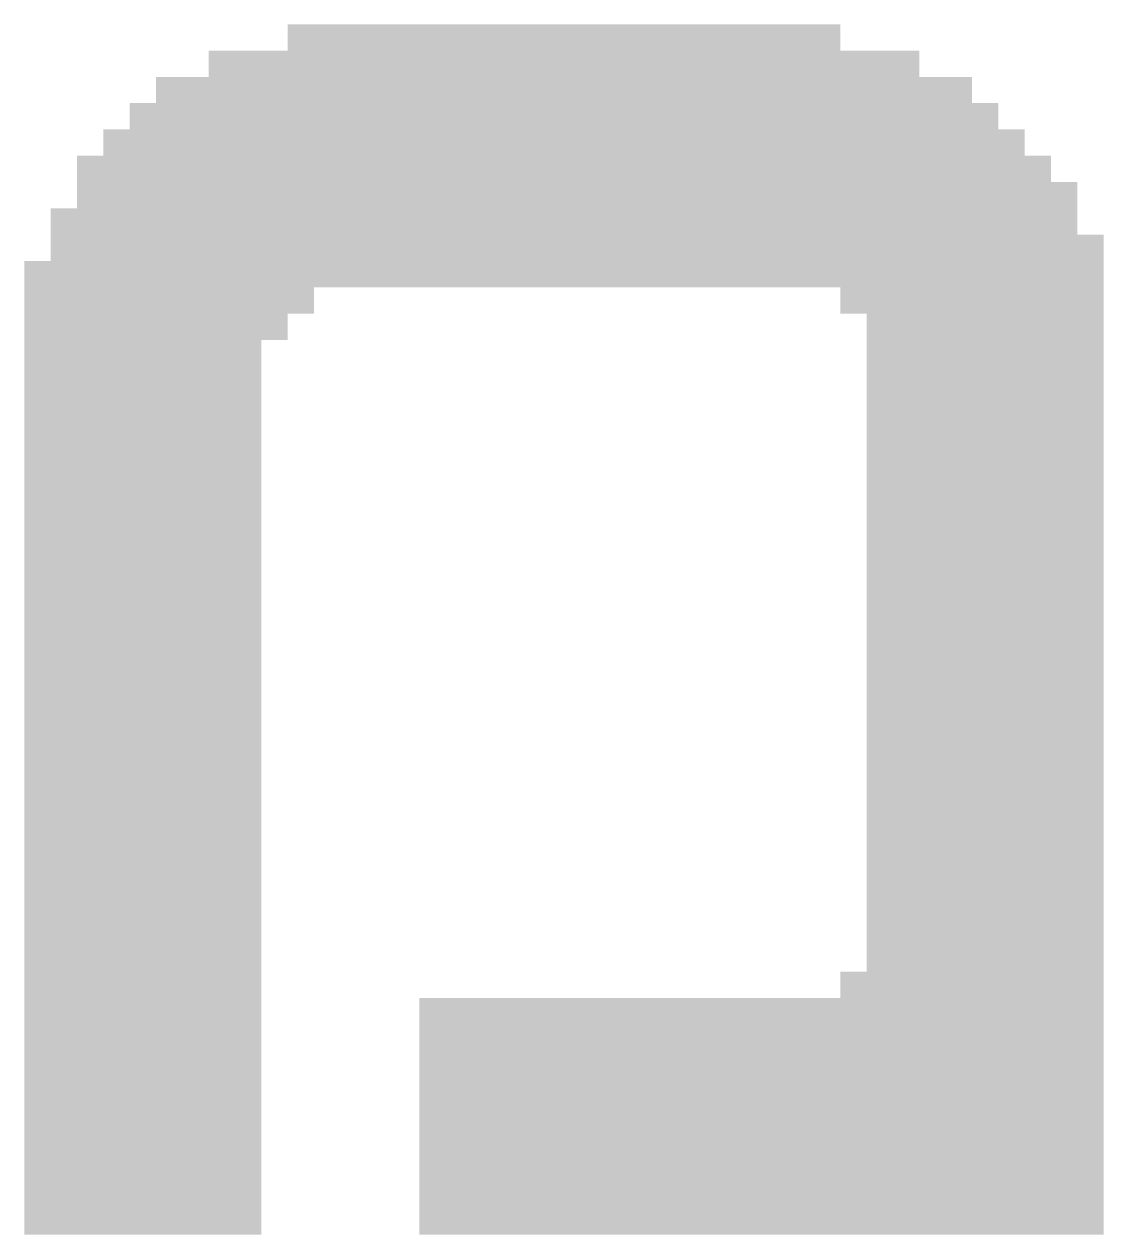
# Model space of a CAD drawing. Extents: x -33.1 to 40.1, y -20.3 to 20.1.
# Drawn here: x 35.481 to 36.523, y -15.498 to -14.329 of the extents above; entities that cross this region are included whole.
import ezdxf

# ---------------------------------------------------------------- set-up
doc = ezdxf.new("R2010")
doc.units = 0
doc.layers.add('21', color=253, linetype='CONTINUOUS')

# ---------------------------------------------------------------- blocks, each defined once
blk = doc.blocks.new('RECT')
blk.add_solid([(-0.5, -0.5), (0.5, -0.5), (-0.5, 0.5), (0.5, 0.5)])

msp = doc.modelspace()

# ---------------------------------------------------------------- block references
at = {"layer": '21', "xscale": 0.0254, "yscale": 0.0254, "rotation": 90}
for p in [(35.7478, -14.3422), (35.7732, -14.3422), (35.7986, -14.3422), (35.824, -14.3422), (35.8494, -14.3422), (35.8748, -14.3422), (35.9002, -14.3422), (35.9256, -14.3422), (35.951, -14.3422), (35.9764, -14.3422), (36.0018, -14.3422), (36.0272, -14.3422), (36.0526, -14.3422), (36.078, -14.3422), (36.1034, -14.3422), (36.1288, -14.3422), (36.1542, -14.3422), (36.1796, -14.3422), (36.205, -14.3422), (36.2304, -14.3422), (36.2558, -14.3422), (35.6716, -14.3676), (35.697, -14.3676), (35.7224, -14.3676), (35.7478, -14.3676), (35.7732, -14.3676), (35.7986, -14.3676), (35.824, -14.3676), (35.8494, -14.3676), (35.8748, -14.3676), (35.9002, -14.3676), (35.9256, -14.3676), (35.951, -14.3676), (35.9764, -14.3676), (36.0018, -14.3676), (36.0272, -14.3676), (36.0526, -14.3676), (36.078, -14.3676), (36.1034, -14.3676), (36.1288, -14.3676), (36.1542, -14.3676), (36.1796, -14.3676), (36.205, -14.3676), (36.2304, -14.3676), (36.2558, -14.3676), (36.2812, -14.3676), (36.3066, -14.3676), (36.332, -14.3676), (35.6208, -14.393), (35.6462, -14.393), (35.6716, -14.393), (35.697, -14.393), (35.7224, -14.393), (35.7478, -14.393), (35.7732, -14.393), (35.7986, -14.393), (35.824, -14.393), (35.8494, -14.393), (35.8748, -14.393), (35.9002, -14.393), (35.9256, -14.393), (35.951, -14.393), (35.9764, -14.393), (36.0018, -14.393), (36.0272, -14.393), (36.0526, -14.393), (36.078, -14.393), (36.1034, -14.393), (36.1288, -14.393), (36.1542, -14.393), (36.1796, -14.393), (36.205, -14.393), (36.2304, -14.393), (36.2558, -14.393), (36.2812, -14.393), (36.3066, -14.393), (36.332, -14.393), (36.3574, -14.393), (36.3828, -14.393), (35.5954, -14.4184), (35.6208, -14.4184), (35.6462, -14.4184), (35.6716, -14.4184), (35.697, -14.4184), (35.7224, -14.4184), (35.7478, -14.4184), (35.7732, -14.4184), (35.7986, -14.4184), (35.824, -14.4184), (35.8494, -14.4184), (35.8748, -14.4184), (35.9002, -14.4184), (35.9256, -14.4184), (35.951, -14.4184), (35.9764, -14.4184), (36.0018, -14.4184), (36.0272, -14.4184), (36.0526, -14.4184), (36.078, -14.4184), (36.1034, -14.4184), (36.1288, -14.4184), (36.1542, -14.4184), (36.1796, -14.4184), (36.205, -14.4184), (36.2304, -14.4184), (36.2558, -14.4184), (36.2812, -14.4184), (36.3066, -14.4184), (36.332, -14.4184), (36.3574, -14.4184), (36.3828, -14.4184), (36.4082, -14.4184), (35.57, -14.4438), (35.5954, -14.4438), (35.6208, -14.4438), (35.6462, -14.4438), (35.6716, -14.4438), (35.697, -14.4438), (35.7224, -14.4438), (35.7478, -14.4438), (35.7732, -14.4438), (35.7986, -14.4438), (35.824, -14.4438), (35.8494, -14.4438), (35.8748, -14.4438), (35.9002, -14.4438), (35.9256, -14.4438), (35.951, -14.4438), (35.9764, -14.4438), (36.0018, -14.4438), (36.0272, -14.4438), (36.0526, -14.4438), (36.078, -14.4438), (36.1034, -14.4438), (36.1288, -14.4438), (36.1542, -14.4438), (36.1796, -14.4438), (36.205, -14.4438), (36.2304, -14.4438), (36.2558, -14.4438), (36.2812, -14.4438), (36.3066, -14.4438), (36.332, -14.4438), (36.3574, -14.4438), (36.3828, -14.4438), (36.4082, -14.4438), (36.4336, -14.4438), (35.5446, -14.4692), (35.57, -14.4692), (35.5954, -14.4692), (35.6208, -14.4692), (35.6462, -14.4692), (35.6716, -14.4692), (35.697, -14.4692), (35.7224, -14.4692), (35.7478, -14.4692), (35.7732, -14.4692), (35.7986, -14.4692), (35.824, -14.4692), (35.8494, -14.4692), (35.8748, -14.4692), (35.9002, -14.4692), (35.9256, -14.4692), (35.951, -14.4692), (35.9764, -14.4692), (36.0018, -14.4692), (36.0272, -14.4692), (36.0526, -14.4692), (36.078, -14.4692), (36.1034, -14.4692), (36.1288, -14.4692), (36.1542, -14.4692), (36.1796, -14.4692), (36.205, -14.4692), (36.2304, -14.4692), (36.2558, -14.4692), (36.2812, -14.4692), (36.3066, -14.4692), (36.332, -14.4692), (36.3574, -14.4692), (36.3828, -14.4692), (36.4082, -14.4692), (36.4336, -14.4692), (36.459, -14.4692), (35.5446, -14.4946), (35.57, -14.4946), (35.5954, -14.4946), (35.6208, -14.4946), (35.6462, -14.4946), (35.6716, -14.4946), (35.697, -14.4946), (35.7224, -14.4946), (35.7478, -14.4946), (35.7732, -14.4946), (35.7986, -14.4946), (35.824, -14.4946), (35.8494, -14.4946), (35.8748, -14.4946), (35.9002, -14.4946), (35.9256, -14.4946), (35.951, -14.4946), (35.9764, -14.4946), (36.0018, -14.4946), (36.0272, -14.4946), (36.0526, -14.4946), (36.078, -14.4946), (36.1034, -14.4946), (36.1288, -14.4946), (36.1542, -14.4946), (36.1796, -14.4946), (36.205, -14.4946), (36.2304, -14.4946), (36.2558, -14.4946), (36.2812, -14.4946), (36.3066, -14.4946), (36.332, -14.4946), (36.3574, -14.4946), (36.3828, -14.4946), (36.4082, -14.4946), (36.4336, -14.4946), (36.459, -14.4946), (36.4844, -14.4946), (35.5192, -14.52), (35.5446, -14.52), (35.57, -14.52), (35.5954, -14.52), (35.6208, -14.52), (35.6462, -14.52), (35.6716, -14.52), (35.697, -14.52), (35.7224, -14.52), (35.7478, -14.52), (35.7732, -14.52), (35.7986, -14.52), (35.824, -14.52), (35.8494, -14.52), (35.8748, -14.52), (35.9002, -14.52), (35.9256, -14.52), (35.951, -14.52), (35.9764, -14.52), (36.0018, -14.52), (36.0272, -14.52), (36.0526, -14.52), (36.078, -14.52), (36.1034, -14.52), (36.1288, -14.52), (36.1542, -14.52), (36.1796, -14.52), (36.205, -14.52), (36.2304, -14.52), (36.2558, -14.52), (36.2812, -14.52), (36.3066, -14.52), (36.332, -14.52), (36.3574, -14.52), (36.3828, -14.52), (36.4082, -14.52), (36.4336, -14.52), (36.459, -14.52), (36.4844, -14.52), (35.5192, -14.5454), (35.5446, -14.5454), (35.57, -14.5454), (35.5954, -14.5454), (35.6208, -14.5454), (35.6462, -14.5454), (35.6716, -14.5454), (35.697, -14.5454), (35.7224, -14.5454), (35.7478, -14.5454), (35.7732, -14.5454), (35.7986, -14.5454), (35.824, -14.5454), (35.8494, -14.5454), (35.8748, -14.5454), (35.9002, -14.5454), (35.9256, -14.5454), (35.951, -14.5454), (35.9764, -14.5454), (36.0018, -14.5454), (36.0272, -14.5454), (36.0526, -14.5454), (36.078, -14.5454), (36.1034, -14.5454), (36.1288, -14.5454), (36.1542, -14.5454), (36.1796, -14.5454), (36.205, -14.5454), (36.2304, -14.5454), (36.2558, -14.5454), (36.2812, -14.5454), (36.3066, -14.5454), (36.332, -14.5454), (36.3574, -14.5454), (36.3828, -14.5454), (36.4082, -14.5454), (36.4336, -14.5454), (36.459, -14.5454), (36.4844, -14.5454), (36.5098, -14.5454), (35.4938, -14.5708), (35.5192, -14.5708), (35.5446, -14.5708), (35.57, -14.5708), (35.5954, -14.5708), (35.6208, -14.5708), (35.6462, -14.5708), (35.6716, -14.5708), (35.697, -14.5708), (35.7224, -14.5708), (35.7478, -14.5708), (35.7732, -14.5708), (35.7986, -14.5708), (35.824, -14.5708), (35.8494, -14.5708), (35.8748, -14.5708), (35.9002, -14.5708), (35.9256, -14.5708), (35.951, -14.5708), (35.9764, -14.5708), (36.0018, -14.5708), (36.0272, -14.5708), (36.0526, -14.5708), (36.078, -14.5708), (36.1034, -14.5708), (36.1288, -14.5708), (36.1542, -14.5708), (36.1796, -14.5708), (36.205, -14.5708), (36.2304, -14.5708), (36.2558, -14.5708), (36.2812, -14.5708), (36.3066, -14.5708), (36.332, -14.5708), (36.3574, -14.5708), (36.3828, -14.5708), (36.4082, -14.5708), (36.4336, -14.5708), (36.459, -14.5708), (36.4844, -14.5708), (36.5098, -14.5708), (35.4938, -14.5962), (35.5192, -14.5962), (35.5446, -14.5962), (35.57, -14.5962), (35.5954, -14.5962), (35.6208, -14.5962), (35.6462, -14.5962), (35.6716, -14.5962), (35.697, -14.5962), (35.7224, -14.5962), (35.7478, -14.5962), (36.2812, -14.5962), (36.3066, -14.5962), (36.332, -14.5962), (36.3574, -14.5962), (36.3828, -14.5962), (36.4082, -14.5962), (36.4336, -14.5962), (36.459, -14.5962), (36.4844, -14.5962), (36.5098, -14.5962), (35.4938, -14.6216), (35.5192, -14.6216), (35.5446, -14.6216), (35.57, -14.6216), (35.5954, -14.6216), (35.6208, -14.6216), (35.6462, -14.6216), (35.6716, -14.6216), (35.697, -14.6216), (35.7224, -14.6216), (36.3066, -14.6216), (36.332, -14.6216), (36.3574, -14.6216), (36.3828, -14.6216), (36.4082, -14.6216), (36.4336, -14.6216), (36.459, -14.6216), (36.4844, -14.6216), (36.5098, -14.6216), (35.4938, -14.647), (35.5192, -14.647), (35.5446, -14.647), (35.57, -14.647), (35.5954, -14.647), (35.6208, -14.647), (35.6462, -14.647), (35.6716, -14.647), (35.697, -14.647), (36.3066, -14.647), (36.332, -14.647), (36.3574, -14.647), (36.3828, -14.647), (36.4082, -14.647), (36.4336, -14.647), (36.459, -14.647), (36.4844, -14.647), (36.5098, -14.647), (35.4938, -14.6724), (35.5192, -14.6724), (35.5446, -14.6724), (35.57, -14.6724), (35.5954, -14.6724), (35.6208, -14.6724), (35.6462, -14.6724), (35.6716, -14.6724), (35.697, -14.6724), (36.3066, -14.6724), (36.332, -14.6724), (36.3574, -14.6724), (36.3828, -14.6724), (36.4082, -14.6724), (36.4336, -14.6724), (36.459, -14.6724), (36.4844, -14.6724), (36.5098, -14.6724), (35.4938, -14.6978), (35.5192, -14.6978), (35.5446, -14.6978), (35.57, -14.6978), (35.5954, -14.6978), (35.6208, -14.6978), (35.6462, -14.6978), (35.6716, -14.6978), (35.697, -14.6978), (36.3066, -14.6978), (36.332, -14.6978), (36.3574, -14.6978), (36.3828, -14.6978), (36.4082, -14.6978), (36.4336, -14.6978), (36.459, -14.6978), (36.4844, -14.6978), (36.5098, -14.6978), (35.4938, -14.7232), (35.5192, -14.7232), (35.5446, -14.7232), (35.57, -14.7232), (35.5954, -14.7232), (35.6208, -14.7232), (35.6462, -14.7232), (35.6716, -14.7232), (35.697, -14.7232), (36.3066, -14.7232), (36.332, -14.7232), (36.3574, -14.7232), (36.3828, -14.7232), (36.4082, -14.7232), (36.4336, -14.7232), (36.459, -14.7232), (36.4844, -14.7232), (36.5098, -14.7232), (35.4938, -14.7486), (35.5192, -14.7486), (35.5446, -14.7486), (35.57, -14.7486), (35.5954, -14.7486), (35.6208, -14.7486), (35.6462, -14.7486), (35.6716, -14.7486), (35.697, -14.7486), (36.3066, -14.7486), (36.332, -14.7486), (36.3574, -14.7486), (36.3828, -14.7486), (36.4082, -14.7486), (36.4336, -14.7486), (36.459, -14.7486), (36.4844, -14.7486), (36.5098, -14.7486), (35.4938, -14.774), (35.5192, -14.774), (35.5446, -14.774), (35.57, -14.774), (35.5954, -14.774), (35.6208, -14.774), (35.6462, -14.774), (35.6716, -14.774), (35.697, -14.774), (36.3066, -14.774), (36.332, -14.774), (36.3574, -14.774), (36.3828, -14.774), (36.4082, -14.774), (36.4336, -14.774), (36.459, -14.774), (36.4844, -14.774), (36.5098, -14.774), (35.4938, -14.7994), (35.5192, -14.7994), (35.5446, -14.7994), (35.57, -14.7994), (35.5954, -14.7994), (35.6208, -14.7994), (35.6462, -14.7994), (35.6716, -14.7994), (35.697, -14.7994), (36.3066, -14.7994), (36.332, -14.7994), (36.3574, -14.7994), (36.3828, -14.7994), (36.4082, -14.7994), (36.4336, -14.7994), (36.459, -14.7994), (36.4844, -14.7994), (36.5098, -14.7994), (35.4938, -14.8248), (35.5192, -14.8248), (35.5446, -14.8248), (35.57, -14.8248), (35.5954, -14.8248), (35.6208, -14.8248), (35.6462, -14.8248), (35.6716, -14.8248), (35.697, -14.8248), (36.3066, -14.8248), (36.332, -14.8248), (36.3574, -14.8248), (36.3828, -14.8248), (36.4082, -14.8248), (36.4336, -14.8248), (36.459, -14.8248), (36.4844, -14.8248), (36.5098, -14.8248), (35.4938, -14.8502), (35.5192, -14.8502), (35.5446, -14.8502), (35.57, -14.8502), (35.5954, -14.8502), (35.6208, -14.8502), (35.6462, -14.8502), (35.6716, -14.8502), (35.697, -14.8502), (36.3066, -14.8502), (36.332, -14.8502), (36.3574, -14.8502), (36.3828, -14.8502), (36.4082, -14.8502), (36.4336, -14.8502), (36.459, -14.8502), (36.4844, -14.8502), (36.5098, -14.8502), (35.4938, -14.8756), (35.5192, -14.8756), (35.5446, -14.8756), (35.57, -14.8756), (35.5954, -14.8756), (35.6208, -14.8756), (35.6462, -14.8756), (35.6716, -14.8756), (35.697, -14.8756), (36.3066, -14.8756), (36.332, -14.8756), (36.3574, -14.8756), (36.3828, -14.8756), (36.4082, -14.8756), (36.4336, -14.8756), (36.459, -14.8756), (36.4844, -14.8756), (36.5098, -14.8756), (35.4938, -14.901), (35.5192, -14.901), (35.5446, -14.901), (35.57, -14.901), (35.5954, -14.901), (35.6208, -14.901), (35.6462, -14.901), (35.6716, -14.901), (35.697, -14.901), (36.3066, -14.901), (36.332, -14.901), (36.3574, -14.901), (36.3828, -14.901), (36.4082, -14.901), (36.4336, -14.901), (36.459, -14.901), (36.4844, -14.901), (36.5098, -14.901), (35.4938, -14.9264), (35.5192, -14.9264), (35.5446, -14.9264), (35.57, -14.9264), (35.5954, -14.9264), (35.6208, -14.9264), (35.6462, -14.9264), (35.6716, -14.9264), (35.697, -14.9264), (36.3066, -14.9264), (36.332, -14.9264), (36.3574, -14.9264), (36.3828, -14.9264), (36.4082, -14.9264), (36.4336, -14.9264), (36.459, -14.9264), (36.4844, -14.9264), (36.5098, -14.9264), (35.4938, -14.9518), (35.5192, -14.9518), (35.5446, -14.9518), (35.57, -14.9518), (35.5954, -14.9518), (35.6208, -14.9518), (35.6462, -14.9518), (35.6716, -14.9518), (35.697, -14.9518), (36.3066, -14.9518), (36.332, -14.9518), (36.3574, -14.9518), (36.3828, -14.9518), (36.4082, -14.9518), (36.4336, -14.9518), (36.459, -14.9518), (36.4844, -14.9518), (36.5098, -14.9518), (35.4938, -14.9772), (35.5192, -14.9772), (35.5446, -14.9772), (35.57, -14.9772), (35.5954, -14.9772), (35.6208, -14.9772), (35.6462, -14.9772), (35.6716, -14.9772), (35.697, -14.9772), (36.3066, -14.9772), (36.332, -14.9772), (36.3574, -14.9772), (36.3828, -14.9772), (36.4082, -14.9772), (36.4336, -14.9772), (36.459, -14.9772), (36.4844, -14.9772), (36.5098, -14.9772), (35.4938, -15.0026), (35.5192, -15.0026), (35.5446, -15.0026), (35.57, -15.0026), (35.5954, -15.0026), (35.6208, -15.0026), (35.6462, -15.0026), (35.6716, -15.0026), (35.697, -15.0026), (36.3066, -15.0026), (36.332, -15.0026), (36.3574, -15.0026), (36.3828, -15.0026), (36.4082, -15.0026), (36.4336, -15.0026), (36.459, -15.0026), (36.4844, -15.0026), (36.5098, -15.0026), (35.4938, -15.028), (35.5192, -15.028), (35.5446, -15.028), (35.57, -15.028), (35.5954, -15.028), (35.6208, -15.028), (35.6462, -15.028), (35.6716, -15.028), (35.697, -15.028), (36.3066, -15.028), (36.332, -15.028), (36.3574, -15.028), (36.3828, -15.028), (36.4082, -15.028), (36.4336, -15.028), (36.459, -15.028), (36.4844, -15.028), (36.5098, -15.028), (35.4938, -15.0534), (35.5192, -15.0534), (35.5446, -15.0534), (35.57, -15.0534), (35.5954, -15.0534), (35.6208, -15.0534), (35.6462, -15.0534), (35.6716, -15.0534), (35.697, -15.0534), (36.3066, -15.0534), (36.332, -15.0534), (36.3574, -15.0534), (36.3828, -15.0534), (36.4082, -15.0534), (36.4336, -15.0534), (36.459, -15.0534), (36.4844, -15.0534), (36.5098, -15.0534), (35.4938, -15.0788), (35.5192, -15.0788), (35.5446, -15.0788), (35.57, -15.0788), (35.5954, -15.0788), (35.6208, -15.0788), (35.6462, -15.0788), (35.6716, -15.0788), (35.697, -15.0788), (36.3066, -15.0788), (36.332, -15.0788), (36.3574, -15.0788), (36.3828, -15.0788), (36.4082, -15.0788), (36.4336, -15.0788), (36.459, -15.0788), (36.4844, -15.0788), (36.5098, -15.0788), (35.4938, -15.1042), (35.5192, -15.1042), (35.5446, -15.1042), (35.57, -15.1042), (35.5954, -15.1042), (35.6208, -15.1042), (35.6462, -15.1042), (35.6716, -15.1042), (35.697, -15.1042), (36.3066, -15.1042), (36.332, -15.1042), (36.3574, -15.1042), (36.3828, -15.1042), (36.4082, -15.1042), (36.4336, -15.1042), (36.459, -15.1042), (36.4844, -15.1042), (36.5098, -15.1042), (35.4938, -15.1296), (35.5192, -15.1296), (35.5446, -15.1296), (35.57, -15.1296), (35.5954, -15.1296), (35.6208, -15.1296), (35.6462, -15.1296), (35.6716, -15.1296), (35.697, -15.1296), (36.3066, -15.1296), (36.332, -15.1296), (36.3574, -15.1296), (36.3828, -15.1296), (36.4082, -15.1296), (36.4336, -15.1296), (36.459, -15.1296), (36.4844, -15.1296), (36.5098, -15.1296), (35.4938, -15.155), (35.5192, -15.155), (35.5446, -15.155), (35.57, -15.155), (35.5954, -15.155), (35.6208, -15.155), (35.6462, -15.155), (35.6716, -15.155), (35.697, -15.155), (36.3066, -15.155), (36.332, -15.155), (36.3574, -15.155), (36.3828, -15.155), (36.4082, -15.155), (36.4336, -15.155), (36.459, -15.155), (36.4844, -15.155), (36.5098, -15.155), (35.4938, -15.1804), (35.5192, -15.1804), (35.5446, -15.1804), (35.57, -15.1804), (35.5954, -15.1804), (35.6208, -15.1804), (35.6462, -15.1804), (35.6716, -15.1804), (35.697, -15.1804), (36.3066, -15.1804), (36.332, -15.1804), (36.3574, -15.1804), (36.3828, -15.1804), (36.4082, -15.1804), (36.4336, -15.1804), (36.459, -15.1804), (36.4844, -15.1804), (36.5098, -15.1804), (35.4938, -15.2058), (35.5192, -15.2058), (35.5446, -15.2058), (35.57, -15.2058), (35.5954, -15.2058), (35.6208, -15.2058), (35.6462, -15.2058), (35.6716, -15.2058), (35.697, -15.2058), (36.3066, -15.2058), (36.332, -15.2058), (36.3574, -15.2058), (36.3828, -15.2058), (36.4082, -15.2058), (36.4336, -15.2058), (36.459, -15.2058), (36.4844, -15.2058), (36.5098, -15.2058), (35.4938, -15.2312), (35.5192, -15.2312), (35.5446, -15.2312), (35.57, -15.2312), (35.5954, -15.2312), (35.6208, -15.2312), (35.6462, -15.2312), (35.6716, -15.2312), (35.697, -15.2312), (36.3066, -15.2312), (36.332, -15.2312), (36.3574, -15.2312), (36.3828, -15.2312), (36.4082, -15.2312), (36.4336, -15.2312), (36.459, -15.2312), (36.4844, -15.2312), (36.5098, -15.2312), (35.4938, -15.2566), (35.5192, -15.2566), (35.5446, -15.2566), (35.57, -15.2566), (35.5954, -15.2566), (35.6208, -15.2566), (35.6462, -15.2566), (35.6716, -15.2566), (35.697, -15.2566), (36.2812, -15.2566), (36.3066, -15.2566), (36.332, -15.2566), (36.3574, -15.2566), (36.3828, -15.2566), (36.4082, -15.2566), (36.4336, -15.2566), (36.459, -15.2566), (36.4844, -15.2566), (36.5098, -15.2566), (35.4938, -15.282), (35.5192, -15.282), (35.5446, -15.282), (35.57, -15.282), (35.5954, -15.282), (35.6208, -15.282), (35.6462, -15.282), (35.6716, -15.282), (35.697, -15.282), (35.8748, -15.282), (35.9002, -15.282), (35.9256, -15.282), (35.951, -15.282), (35.9764, -15.282), (36.0018, -15.282), (36.0272, -15.282), (36.0526, -15.282), (36.078, -15.282), (36.1034, -15.282), (36.1288, -15.282), (36.1542, -15.282), (36.1796, -15.282), (36.205, -15.282), (36.2304, -15.282), (36.2558, -15.282), (36.2812, -15.282), (36.3066, -15.282), (36.332, -15.282), (36.3574, -15.282), (36.3828, -15.282), (36.4082, -15.282), (36.4336, -15.282), (36.459, -15.282), (36.4844, -15.282), (36.5098, -15.282), (35.4938, -15.3074), (35.5192, -15.3074), (35.5446, -15.3074), (35.57, -15.3074), (35.5954, -15.3074), (35.6208, -15.3074), (35.6462, -15.3074), (35.6716, -15.3074), (35.697, -15.3074), (35.8748, -15.3074), (35.9002, -15.3074), (35.9256, -15.3074), (35.951, -15.3074), (35.9764, -15.3074), (36.0018, -15.3074), (36.0272, -15.3074), (36.0526, -15.3074), (36.078, -15.3074), (36.1034, -15.3074), (36.1288, -15.3074), (36.1542, -15.3074), (36.1796, -15.3074), (36.205, -15.3074), (36.2304, -15.3074), (36.2558, -15.3074), (36.2812, -15.3074), (36.3066, -15.3074), (36.332, -15.3074), (36.3574, -15.3074), (36.3828, -15.3074), (36.4082, -15.3074), (36.4336, -15.3074), (36.459, -15.3074), (36.4844, -15.3074), (36.5098, -15.3074), (35.4938, -15.3328), (35.5192, -15.3328), (35.5446, -15.3328), (35.57, -15.3328), (35.5954, -15.3328), (35.6208, -15.3328), (35.6462, -15.3328), (35.6716, -15.3328), (35.697, -15.3328), (35.8748, -15.3328), (35.9002, -15.3328), (35.9256, -15.3328), (35.951, -15.3328), (35.9764, -15.3328), (36.0018, -15.3328), (36.0272, -15.3328), (36.0526, -15.3328), (36.078, -15.3328), (36.1034, -15.3328), (36.1288, -15.3328), (36.1542, -15.3328), (36.1796, -15.3328), (36.205, -15.3328), (36.2304, -15.3328), (36.2558, -15.3328), (36.2812, -15.3328), (36.3066, -15.3328), (36.332, -15.3328), (36.3574, -15.3328), (36.3828, -15.3328), (36.4082, -15.3328), (36.4336, -15.3328), (36.459, -15.3328), (36.4844, -15.3328), (36.5098, -15.3328), (35.4938, -15.3582), (35.5192, -15.3582), (35.5446, -15.3582), (35.57, -15.3582), (35.5954, -15.3582), (35.6208, -15.3582), (35.6462, -15.3582), (35.6716, -15.3582), (35.697, -15.3582), (35.8748, -15.3582), (35.9002, -15.3582), (35.9256, -15.3582), (35.951, -15.3582), (35.9764, -15.3582), (36.0018, -15.3582), (36.0272, -15.3582), (36.0526, -15.3582), (36.078, -15.3582), (36.1034, -15.3582), (36.1288, -15.3582), (36.1542, -15.3582), (36.1796, -15.3582), (36.205, -15.3582), (36.2304, -15.3582), (36.2558, -15.3582), (36.2812, -15.3582), (36.3066, -15.3582), (36.332, -15.3582), (36.3574, -15.3582), (36.3828, -15.3582), (36.4082, -15.3582), (36.4336, -15.3582), (36.459, -15.3582), (36.4844, -15.3582), (36.5098, -15.3582), (35.4938, -15.3836), (35.5192, -15.3836), (35.5446, -15.3836), (35.57, -15.3836), (35.5954, -15.3836), (35.6208, -15.3836), (35.6462, -15.3836), (35.6716, -15.3836), (35.697, -15.3836), (35.8748, -15.3836), (35.9002, -15.3836), (35.9256, -15.3836), (35.951, -15.3836), (35.9764, -15.3836), (36.0018, -15.3836), (36.0272, -15.3836), (36.0526, -15.3836), (36.078, -15.3836), (36.1034, -15.3836), (36.1288, -15.3836), (36.1542, -15.3836), (36.1796, -15.3836), (36.205, -15.3836), (36.2304, -15.3836), (36.2558, -15.3836), (36.2812, -15.3836), (36.3066, -15.3836), (36.332, -15.3836), (36.3574, -15.3836), (36.3828, -15.3836), (36.4082, -15.3836), (36.4336, -15.3836), (36.459, -15.3836), (36.4844, -15.3836), (36.5098, -15.3836), (35.4938, -15.409), (35.5192, -15.409), (35.5446, -15.409), (35.57, -15.409), (35.5954, -15.409), (35.6208, -15.409), (35.6462, -15.409), (35.6716, -15.409), (35.697, -15.409), (35.8748, -15.409), (35.9002, -15.409), (35.9256, -15.409), (35.951, -15.409), (35.9764, -15.409), (36.0018, -15.409), (36.0272, -15.409), (36.0526, -15.409), (36.078, -15.409), (36.1034, -15.409), (36.1288, -15.409), (36.1542, -15.409), (36.1796, -15.409), (36.205, -15.409), (36.2304, -15.409), (36.2558, -15.409), (36.2812, -15.409), (36.3066, -15.409), (36.332, -15.409), (36.3574, -15.409), (36.3828, -15.409), (36.4082, -15.409), (36.4336, -15.409), (36.459, -15.409), (36.4844, -15.409), (36.5098, -15.409), (35.4938, -15.4344), (35.5192, -15.4344), (35.5446, -15.4344), (35.57, -15.4344), (35.5954, -15.4344), (35.6208, -15.4344), (35.6462, -15.4344), (35.6716, -15.4344), (35.697, -15.4344), (35.8748, -15.4344), (35.9002, -15.4344), (35.9256, -15.4344), (35.951, -15.4344), (35.9764, -15.4344), (36.0018, -15.4344), (36.0272, -15.4344), (36.0526, -15.4344), (36.078, -15.4344), (36.1034, -15.4344), (36.1288, -15.4344), (36.1542, -15.4344), (36.1796, -15.4344), (36.205, -15.4344), (36.2304, -15.4344), (36.2558, -15.4344), (36.2812, -15.4344), (36.3066, -15.4344), (36.332, -15.4344), (36.3574, -15.4344), (36.3828, -15.4344), (36.4082, -15.4344), (36.4336, -15.4344), (36.459, -15.4344), (36.4844, -15.4344), (36.5098, -15.4344), (35.4938, -15.4598), (35.5192, -15.4598), (35.5446, -15.4598), (35.57, -15.4598), (35.5954, -15.4598), (35.6208, -15.4598), (35.6462, -15.4598), (35.6716, -15.4598), (35.697, -15.4598), (35.8748, -15.4598), (35.9002, -15.4598), (35.9256, -15.4598), (35.951, -15.4598), (35.9764, -15.4598), (36.0018, -15.4598), (36.0272, -15.4598), (36.0526, -15.4598), (36.078, -15.4598), (36.1034, -15.4598), (36.1288, -15.4598), (36.1542, -15.4598), (36.1796, -15.4598), (36.205, -15.4598), (36.2304, -15.4598), (36.2558, -15.4598), (36.2812, -15.4598), (36.3066, -15.4598), (36.332, -15.4598), (36.3574, -15.4598), (36.3828, -15.4598), (36.4082, -15.4598), (36.4336, -15.4598), (36.459, -15.4598), (36.4844, -15.4598), (36.5098, -15.4598), (35.4938, -15.4852), (35.5192, -15.4852), (35.5446, -15.4852), (35.57, -15.4852), (35.5954, -15.4852), (35.6208, -15.4852), (35.6462, -15.4852), (35.6716, -15.4852), (35.697, -15.4852), (35.8748, -15.4852), (35.9002, -15.4852), (35.9256, -15.4852), (35.951, -15.4852), (35.9764, -15.4852), (36.0018, -15.4852), (36.0272, -15.4852), (36.0526, -15.4852), (36.078, -15.4852), (36.1034, -15.4852), (36.1288, -15.4852), (36.1542, -15.4852), (36.1796, -15.4852), (36.205, -15.4852), (36.2304, -15.4852), (36.2558, -15.4852), (36.2812, -15.4852), (36.3066, -15.4852), (36.332, -15.4852), (36.3574, -15.4852), (36.3828, -15.4852), (36.4082, -15.4852), (36.4336, -15.4852), (36.459, -15.4852), (36.4844, -15.4852), (36.5098, -15.4852)]:
    msp.add_blockref('RECT', p, dxfattribs=at)

doc.saveas('drawing.dxf')
